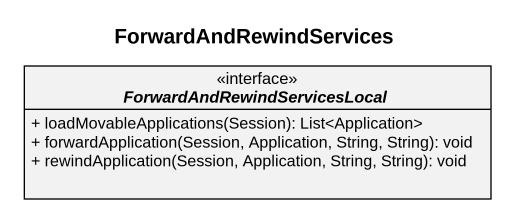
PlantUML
@startuml
title ForwardAndRewindServices
hide circle
hide empty members
skinparam classAttributeIconSize 0
interface "ForwardAndRewindServicesLocal" as ForwardAndRewindServicesLoca <<interface>> {
  + loadMovableApplications(Session): List<Application>
  + forwardApplication(Session, Application, String, String): void
  + rewindApplication(Session, Application, String, String): void
}
@enduml
